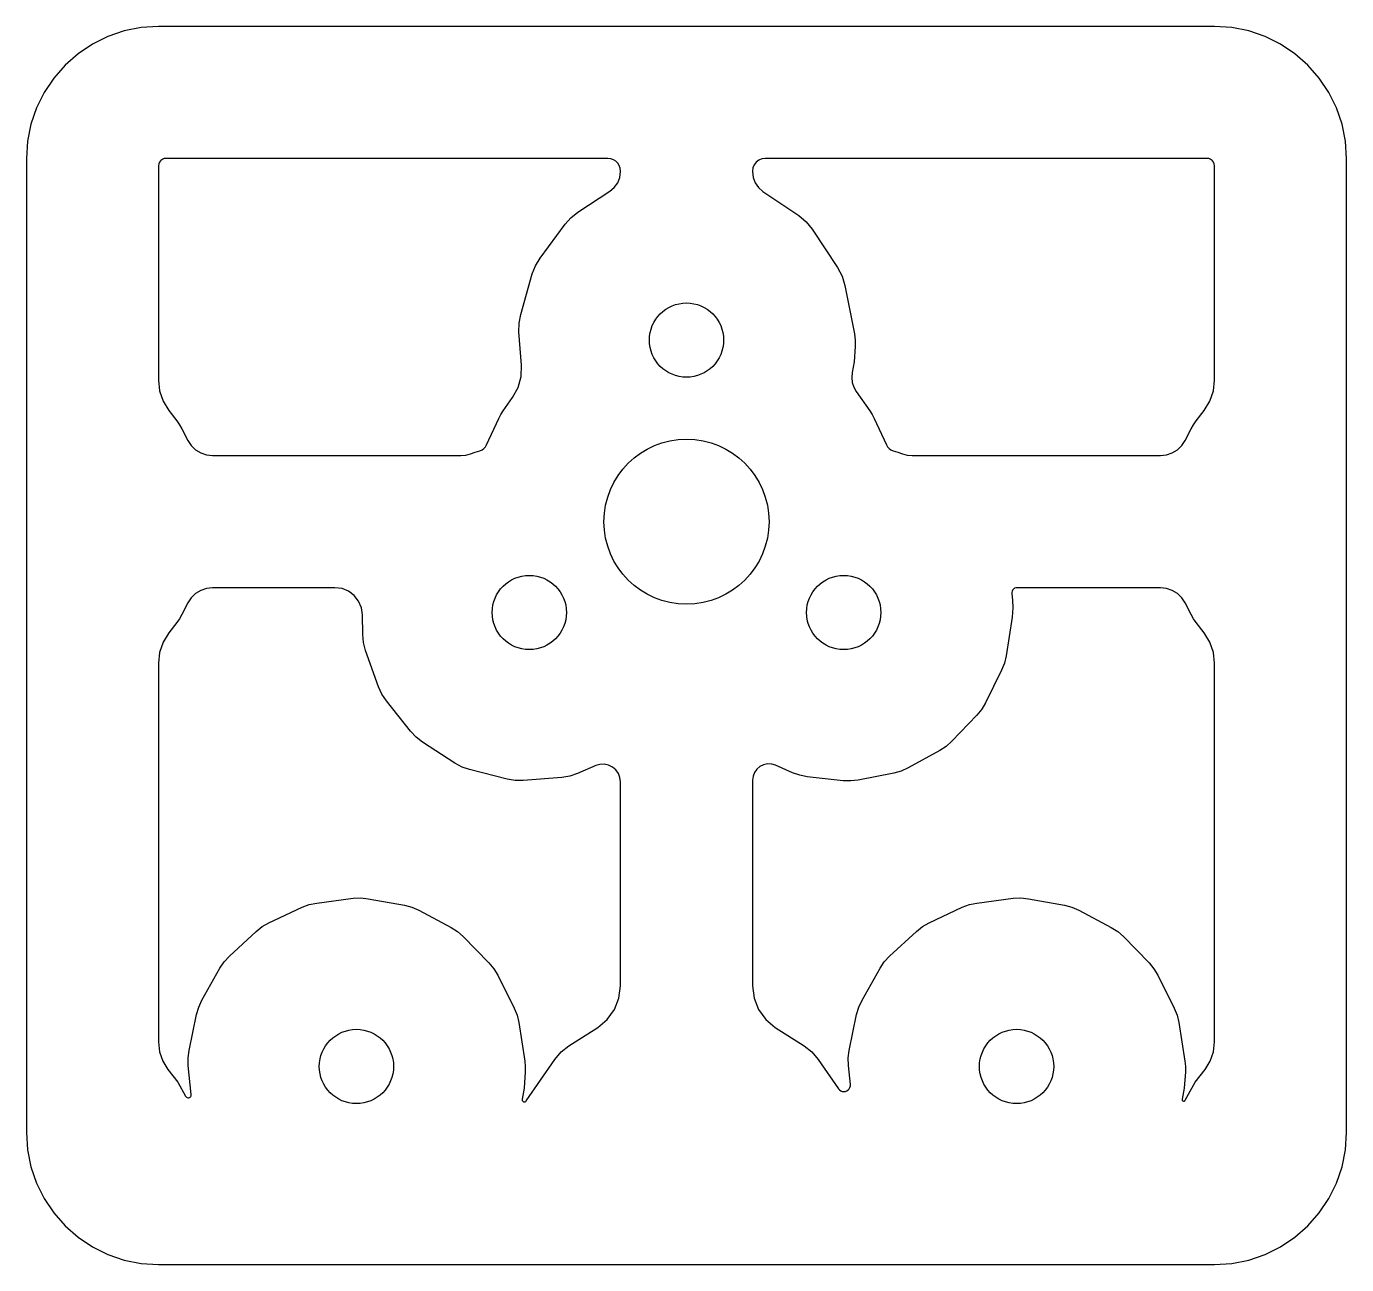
# Model space of a CAD drawing. Header units: millimetres. Extents: x 0 to 80, y 0 to 75.
import ezdxf

# ---------------------------------------------------------------- set-up
doc = ezdxf.new("R2010")
doc.units = ezdxf.units.MM
doc.layers.add('CUT', color=7, linetype='Continuous')

msp = doc.modelspace()

# ---------------------------------------------------------------- linework, layer by layer
at = {"layer": 'CUT'}
for points in [[(0, 8), (0.068, 6.956), (0.273, 5.929), (0.609, 4.939), (1.072, 4), (1.653, 3.13), (2.343, 2.343), (3.13, 1.653), (4, 1.072), (4.939, 0.609), (5.929, 0.273), (6.956, 0.068), (8, 0), (72, 0), (73.044, 0.068), (74.071, 0.273), (75.061, 0.609), (76, 1.072), (76.87, 1.653), (77.657, 2.343), (78.347, 3.13), (78.928, 4), (79.391, 4.939), (79.727, 5.929), (79.932, 6.956), (80, 8), (80, 67), (79.932, 68.044), (79.727, 69.071), (79.391, 70.061), (78.928, 71), (78.347, 71.87), (77.657, 72.657), (76.87, 73.347), (76, 73.928), (75.061, 74.391), (74.071, 74.727), (73.044, 74.932), (72, 75), (8, 75), (6.956, 74.932), (5.929, 74.727), (4.939, 74.391), (4, 73.928), (3.13, 73.347), (2.343, 72.657), (1.653, 71.87), (1.072, 71), (0.609, 70.061), (0.273, 69.071), (0.068, 68.044), (0, 67)], [(8.128, 66.866), (8.059, 66.776), (8.015, 66.67), (8, 66.557), (8, 53.578), (8.072, 52.923), (8.286, 52.3), (8.631, 51.738), (9.117, 51.112), (9.283, 50.876), (9.425, 50.625), (9.78, 49.923), (9.983, 49.613), (10.248, 49.355), (10.563, 49.161), (10.913, 49.041), (11.281, 49), (26.331, 49), (26.62, 49.026), (26.901, 49.102), (27.188, 49.209), (27.481, 49.299), (27.608, 49.353), (27.721, 49.432), (27.815, 49.533), (27.885, 49.652), (28.628, 51.255), (28.752, 51.494), (28.897, 51.721), (29.462, 52.523), (29.791, 53.129), (29.974, 53.794), (30, 54.483), (29.844, 56.491), (29.85, 57.025), (29.951, 57.549), (30.653, 60.004), (30.845, 60.502), (31.123, 60.958), (32.638, 63.013), (32.992, 63.413), (33.411, 63.744), (35.359, 65.018), (35.626, 65.245), (35.83, 65.53), (35.957, 65.856), (36, 66.203), (36, 66.234), (35.981, 66.405), (35.924, 66.567), (35.833, 66.712), (35.712, 66.833), (35.567, 66.924), (35.405, 66.981), (35.234, 67), (8.443, 67), (8.358, 66.992), (8.276, 66.967), (8.2, 66.926), (8.134, 66.872)], [(44.766, 67), (44.568, 66.974), (44.383, 66.897), (44.224, 66.776), (44.103, 66.617), (44.026, 66.432), (44, 66.234), (44, 66.203), (44.043, 65.854), (44.168, 65.526), (44.369, 65.239), (44.634, 65.008), (46.797, 63.541), (47.246, 63.167), (47.614, 62.714), (49.153, 60.391), (49.427, 59.875), (49.595, 59.315), (50.174, 56.383), (50.225, 55.998), (50.225, 55.61), (50.166, 54.692), (50.039, 54.036), (50.011, 53.735), (50.045, 53.434), (50.137, 53.145), (50.286, 52.881), (51.103, 51.721), (51.248, 51.494), (51.372, 51.255), (52.115, 49.652), (52.185, 49.533), (52.279, 49.432), (52.392, 49.353), (52.519, 49.299), (52.812, 49.209), (53.099, 49.102), (53.38, 49.026), (53.669, 49), (68.719, 49), (69.087, 49.041), (69.437, 49.161), (69.752, 49.355), (70.017, 49.613), (70.22, 49.923), (70.575, 50.625), (70.717, 50.876), (70.883, 51.112), (71.369, 51.738), (71.714, 52.3), (71.928, 52.923), (72, 53.578), (72, 66.557), (71.985, 66.67), (71.941, 66.776), (71.872, 66.866), (71.866, 66.872), (71.8, 66.926), (71.724, 66.967), (71.642, 66.992), (71.557, 67)], [(8.631, 38.262), (8.286, 37.7), (8.072, 37.077), (8, 36.422), (8, 13.484), (8.067, 12.89), (8.263, 12.325), (8.58, 11.818), (9.183, 11.055), (9.646, 10.201), (9.673, 10.163), (9.708, 10.133), (9.75, 10.113), (9.795, 10.104), (9.842, 10.106), (9.886, 10.12), (9.925, 10.144), (9.957, 10.177), (9.98, 10.217), (9.993, 10.262), (9.994, 10.308), (9.812, 12.053), (9.799, 12.516), (9.858, 12.975), (10.311, 15.15), (10.44, 15.595), (10.636, 16.014), (11.728, 17.948), (11.986, 18.333), (12.301, 18.673), (13.93, 20.183), (14.293, 20.47), (14.696, 20.699), (16.706, 21.642), (17.14, 21.805), (17.593, 21.9), (19.796, 22.186), (20.258, 22.211), (20.719, 22.163), (22.904, 21.766), (23.352, 21.648), (23.776, 21.463), (25.737, 20.42), (26.128, 20.171), (26.476, 19.865), (28.027, 18.275), (28.323, 17.92), (28.562, 17.523), (29.555, 15.536), (29.73, 15.107), (29.836, 14.656), (30.199, 12.326), (30.232, 11.999), (30.229, 11.671), (30.164, 10.679), (30.034, 10.016), (30.032, 9.982), (30.038, 9.949), (30.052, 9.919), (30.073, 9.892), (30.1, 9.872), (30.131, 9.859), (30.164, 9.854), (30.197, 9.857), (30.229, 9.868), (30.257, 9.887), (30.279, 9.912), (32.026, 12.429), (32.409, 12.879), (32.873, 13.245), (34.618, 14.362), (35.193, 14.841), (35.632, 15.448), (35.906, 16.145), (36, 16.888), (36, 29.234), (35.967, 29.497), (35.871, 29.744), (35.718, 29.96), (35.516, 30.132), (35.278, 30.25), (35.019, 30.305), (34.754, 30.296), (34.499, 30.222), (33.391, 29.746), (32.927, 29.59), (32.444, 29.511), (30.106, 29.325), (29.617, 29.327), (29.134, 29.407), (26.86, 29.982), (26.397, 30.14), (25.966, 30.371), (23.997, 31.645), (23.609, 31.943), (23.274, 32.301), (21.818, 34.139), (21.546, 34.546), (21.345, 34.992), (20.555, 37.201), (20.429, 37.674), (20.381, 38.161), (20.361, 39.367), (20.299, 39.791), (20.13, 40.185), (19.865, 40.523), (19.523, 40.782), (19.126, 40.945), (18.7, 41), (11.281, 41), (10.913, 40.959), (10.563, 40.839), (10.248, 40.645), (9.983, 40.387), (9.78, 40.077), (9.425, 39.375), (9.283, 39.124), (9.117, 38.888)], [(45.399, 30.248), (45.163, 30.32), (44.916, 30.33), (44.674, 30.28), (44.453, 30.172), (44.264, 30.013), (44.12, 29.812), (44.031, 29.583), (44, 29.338), (44, 16.888), (44.094, 16.145), (44.368, 15.448), (44.807, 14.841), (45.382, 14.362), (47.127, 13.245), (47.591, 12.879), (47.974, 12.429), (49.209, 10.65), (49.272, 10.578), (49.35, 10.525), (49.439, 10.491), (49.533, 10.479), (49.628, 10.49), (49.717, 10.523), (49.796, 10.576), (49.859, 10.647), (49.905, 10.73), (49.929, 10.822), (49.93, 10.917), (49.812, 12.053), (49.799, 12.516), (49.858, 12.975), (50.311, 15.15), (50.44, 15.595), (50.636, 16.014), (51.728, 17.948), (51.986, 18.333), (52.301, 18.673), (53.93, 20.183), (54.293, 20.47), (54.696, 20.699), (56.706, 21.642), (57.14, 21.805), (57.593, 21.9), (59.796, 22.186), (60.258, 22.211), (60.719, 22.163), (62.904, 21.766), (63.352, 21.648), (63.776, 21.463), (65.737, 20.42), (66.128, 20.171), (66.476, 19.865), (68.027, 18.275), (68.323, 17.92), (68.562, 17.523), (69.555, 15.536), (69.73, 15.107), (69.836, 14.656), (70.199, 12.326), (70.232, 11.999), (70.229, 11.671), (70.164, 10.679), (70.034, 10.016), (70.033, 9.991), (70.038, 9.966), (70.049, 9.943), (70.065, 9.923), (70.086, 9.909), (70.11, 9.9), (70.135, 9.898), (70.161, 9.902), (70.184, 9.913), (70.203, 9.929), (70.218, 9.95), (70.817, 11.055), (71.42, 11.818), (71.737, 12.325), (71.933, 12.89), (72, 13.484), (72, 36.422), (71.928, 37.077), (71.714, 37.7), (71.369, 38.262), (70.883, 38.888), (70.717, 39.124), (70.575, 39.375), (70.22, 40.077), (70.017, 40.387), (69.752, 40.645), (69.437, 40.839), (69.087, 40.959), (68.719, 41), (60.035, 41), (59.956, 40.991), (59.882, 40.963), (59.817, 40.918), (59.764, 40.859), (59.727, 40.789), (59.707, 40.713), (59.706, 40.633), (59.749, 40.252), (59.766, 39.785), (59.763, 39.501), (59.733, 39.218), (59.371, 36.872), (59.267, 36.425), (59.096, 36), (58.124, 34.03), (57.89, 33.636), (57.599, 33.282), (56.078, 31.696), (55.737, 31.39), (55.353, 31.14), (53.425, 30.086), (53.008, 29.897), (52.566, 29.774), (50.411, 29.349), (49.956, 29.294), (49.498, 29.31), (47.314, 29.553), (46.864, 29.638), (46.432, 29.791)]]:
    msp.add_lwpolyline(points, close=True, dxfattribs=at)
for centre, radius in [((40, 56), 2.25), ((40, 45), 5), ((30.474, 39.5), 2.25), ((49.526, 39.5), 2.25), ((20, 12), 2.25), ((60, 12), 2.25)]:
    msp.add_circle(centre, radius, dxfattribs=at)

doc.saveas('drawing.dxf')
